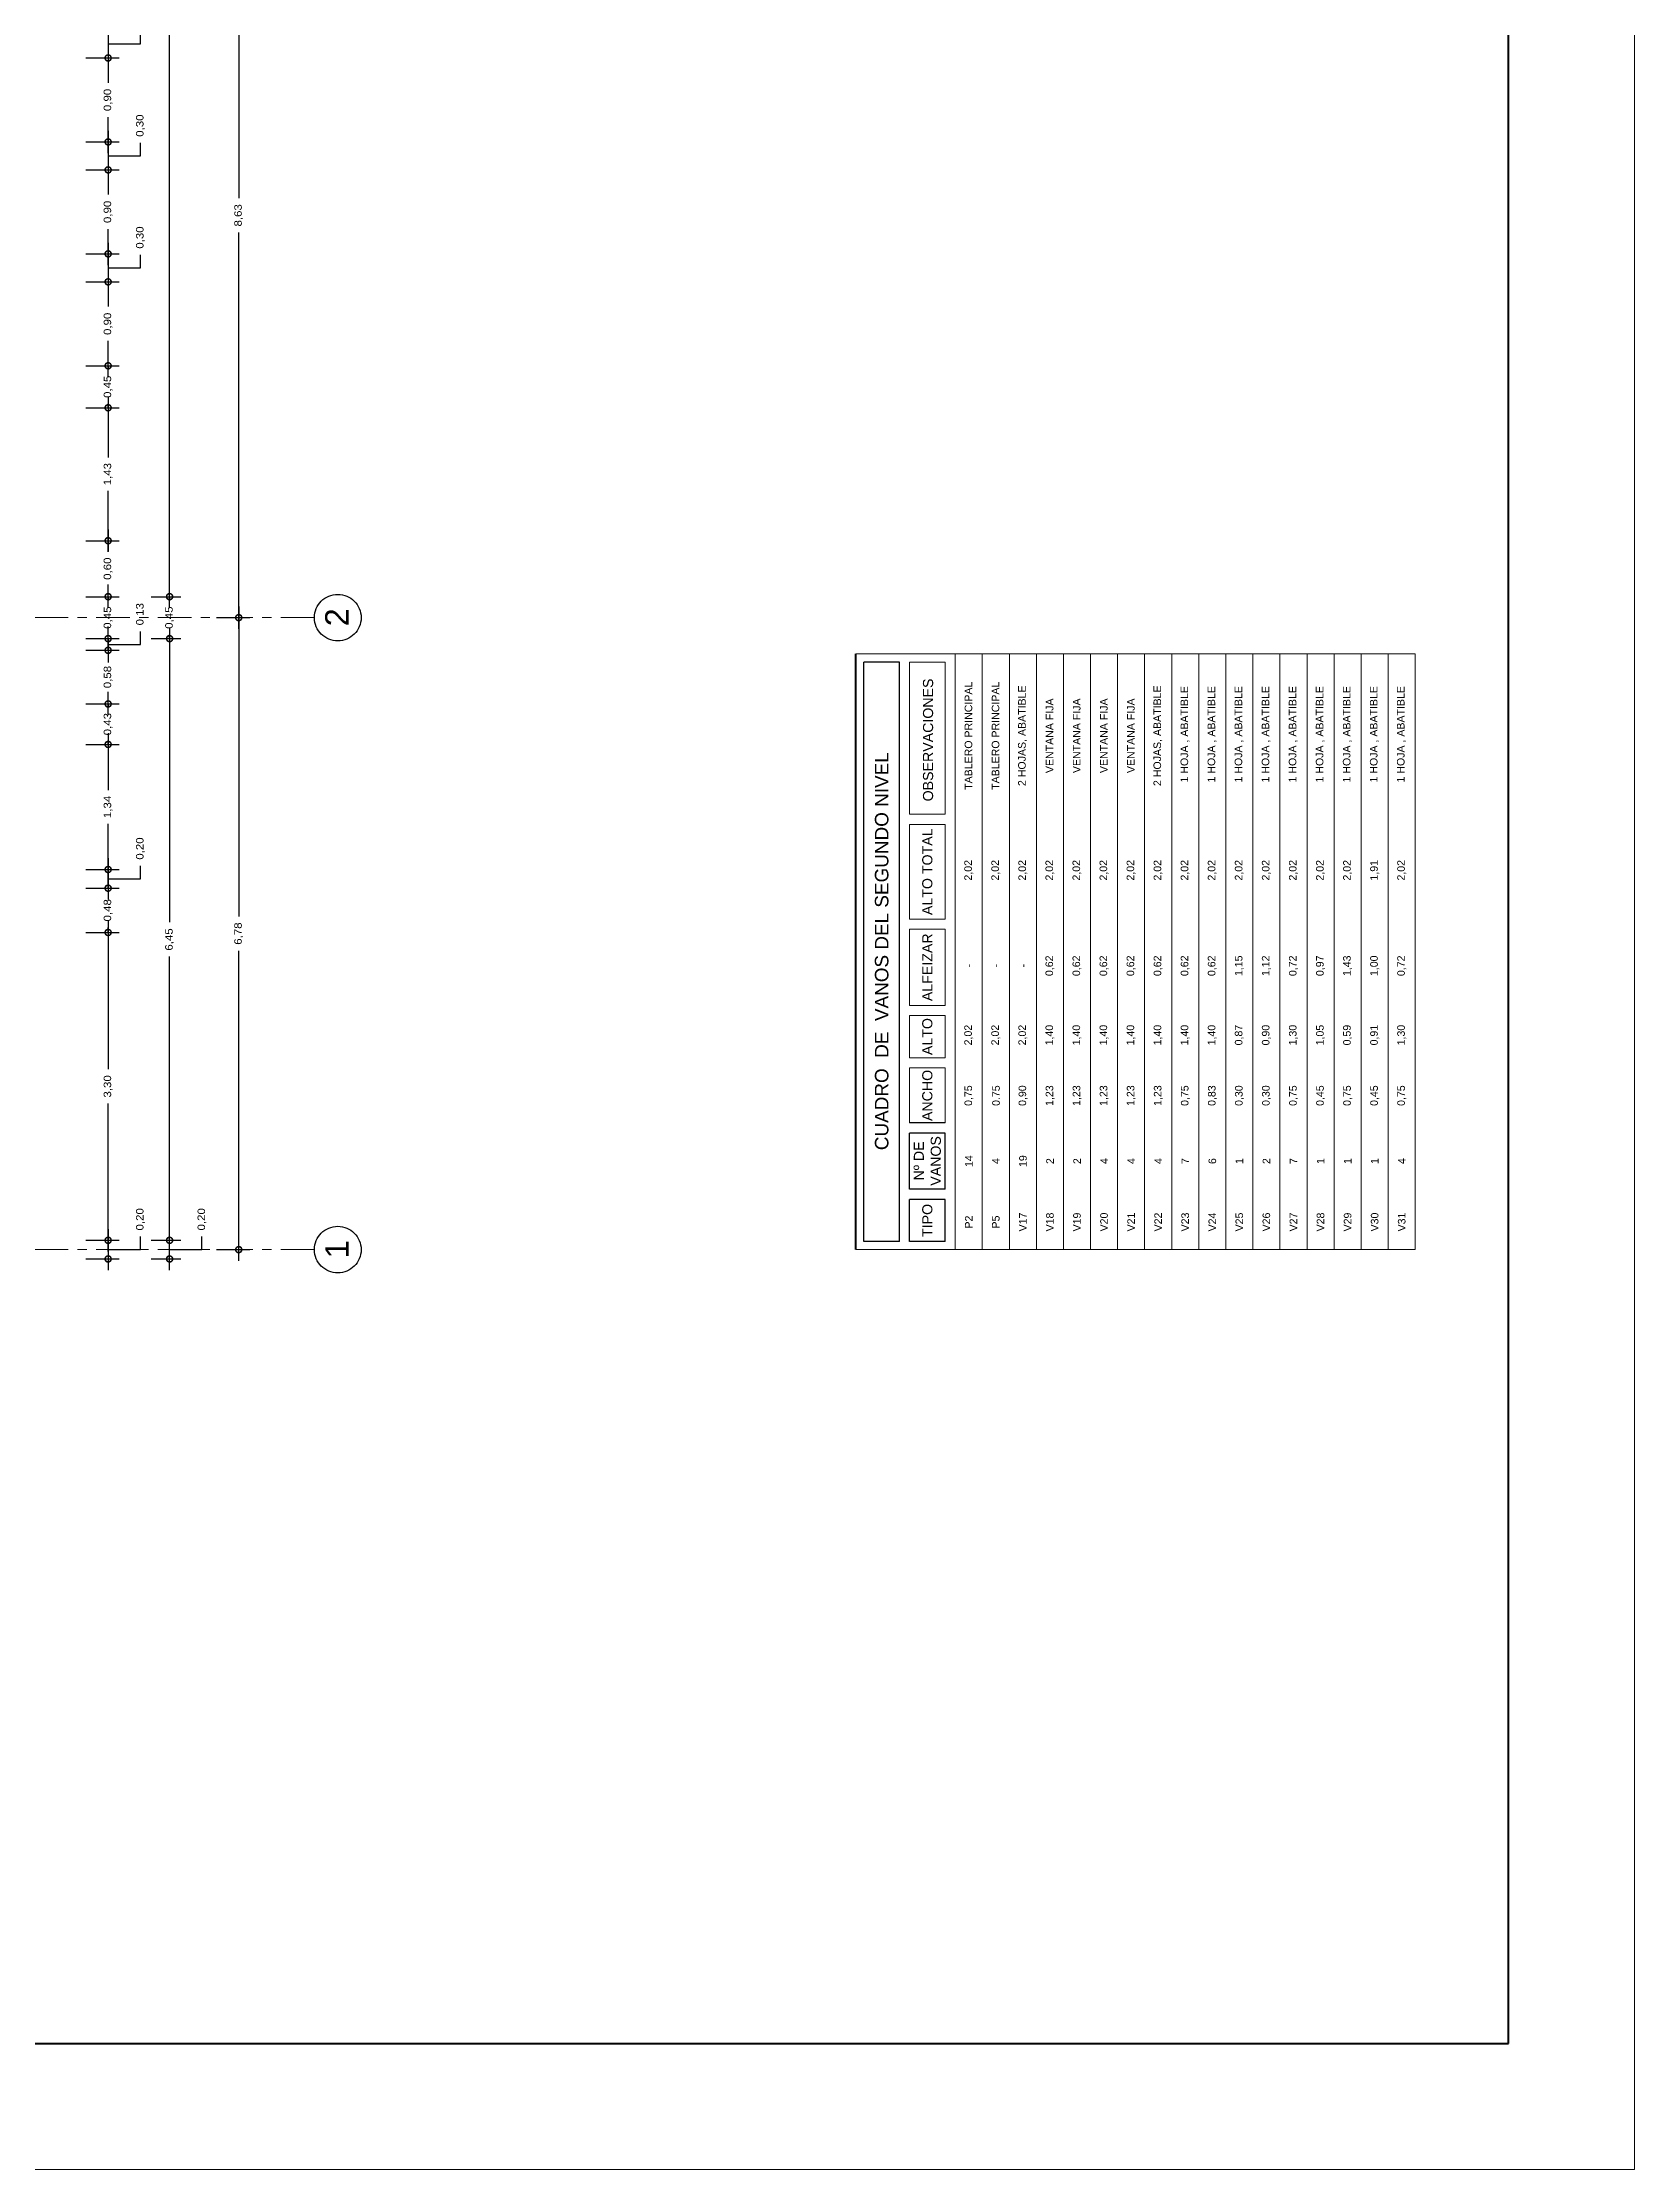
# Model space of a CAD drawing. Header units: millimetres. Extents: x -1459 to -1413, y -119 to 301.
# Drawn here: x -1430.34 to -1413.28, y -47.79 to -24.98 of the extents above; entities that cross this region are included whole.
import ezdxf

# ---------------------------------------------------------------- set-up
doc = ezdxf.new("R2010")
doc.units = ezdxf.units.MM
doc.linetypes.add('ACAD_ISO10W100', pattern=[18, 12, -3, 0, -3])
doc.layers.get('0').update_dxf_attribs({"lineweight": 0})
doc.layers.get('Defpoints').update_dxf_attribs({"lineweight": 5})
for name, color, linetype, lineweight in [('COTAS', 190, 'Continuous', 9), ('EJES', 2, 'ACAD_ISO10W100', 13), ('ROTULO', 7, 'Continuous', 5), ('VANOS CUADRO', 8, 'Continuous', 9)]:
    doc.layers.add(name, color=color, linetype=linetype, lineweight=lineweight)
doc.styles.add('Arial', font='arial.ttf')
doc.styles.add('ARIAL DERECHO', font='arial.ttf', dxfattribs={"width": 1.1})
doc.styles.add('arial normal', font='arial.ttf', dxfattribs={"height": 0.25})
doc.dimstyles.new('COTAS 50 OK', dxfattribs={"dimtxt": 0.08, "dimasz": 0.13, "dimexe": 0.12, "dimexo": 0.2, "dimgap": 0.07, "dimtad": 0, "dimtih": 1, "dimtoh": 1, "dimzin": 0, "dimtxsty": 'ARIAL DERECHO', "dimblk": 'DOTSMALL', "dimcen": 0.15, "dimdle": 0.12, "dimadec": 0, "dimazin": 0, "dimtfac": 1, "dimtmove": 1, "dimatfit": 3, "dimfxl": 1, "dimtzin": 0, "dimarcsym": 0})

# ---------------------------------------------------------------- blocks, each defined once
blk = doc.blocks.new('_DotSmall')
at = {"color": 0, "linetype": 'ByBlock', "const_width": 0.5}
blk.add_lwpolyline([(-0.0625, 0, 1), (0.0625, 0, 1)], format="xyb", close=True, dxfattribs=at)
blk = doc.blocks.new('*D301')
at = {"layer": 'COTAS', "color": 0, "lineweight": -2}
for p, q in [((-1429.878, -27.55), (-1429.52, -27.55)), ((-1429.64, -27.43), (-1429.64, -27.815)), ((-1429.64, -28.57), (-1429.64, -28.184)), ((-1429.878, -28.45), (-1429.52, -28.45))]:
    blk.add_line(p, q, dxfattribs=at)
at = {"layer": 'Defpoints', "color": 0}
for p in [(-1430.078, -27.55), (-1430.078, -28.45), (-1429.64, -28.45)]:
    blk.add_point(p, dxfattribs=at)
at = {"layer": 'COTAS', "color": 0, "lineweight": -2, "xscale": 0.13, "yscale": 0.13, "zscale": 0.13}
for p, rotation in [((-1429.64, -27.55), 90), ((-1429.64, -28.45), 270)]:
    blk.add_blockref('_DotSmall', p, dxfattribs=dict(at, rotation=rotation))
at = {"layer": 'COTAS', "color": 0, "insert": (-1429.64, -28), "char_height": 0.08, "attachment_point": 5, "rotation": 90, "style": 'ARIAL DERECHO'}
blk.add_mtext('0,90', dxfattribs=at)
blk = doc.blocks.new('*D302')
at = {"layer": 'COTAS', "color": 0, "lineweight": -2}
for p, q in [((-1429.64, -27.13), (-1429.64, -27.67)), ((-1429.878, -27.25), (-1429.52, -27.25)), ((-1429.293, -27.4), (-1429.293, -27.26)), ((-1429.878, -27.55), (-1429.52, -27.55)), ((-1429.64, -27.4), (-1429.293, -27.4))]:
    blk.add_line(p, q, dxfattribs=at)
at = {"layer": 'Defpoints', "color": 0}
for p in [(-1430.078, -27.25), (-1430.078, -27.55), (-1429.64, -27.55)]:
    blk.add_point(p, dxfattribs=at)
at = {"layer": 'COTAS', "color": 0, "lineweight": -2, "xscale": 0.13, "yscale": 0.13, "zscale": 0.13}
for p, rotation in [((-1429.64, -27.25), 90), ((-1429.64, -27.55), 270)]:
    blk.add_blockref('_DotSmall', p, dxfattribs=dict(at, rotation=rotation))
at = {"layer": 'COTAS', "color": 0, "insert": (-1429.293, -27.075), "char_height": 0.08, "attachment_point": 5, "rotation": 90, "style": 'ARIAL DERECHO'}
blk.add_mtext('0,30', dxfattribs=at)
blk = doc.blocks.new('*D303')
at = {"layer": 'COTAS', "color": 0, "lineweight": -2}
for p, q in [((-1429.878, -26.35), (-1429.52, -26.35)), ((-1429.64, -26.23), (-1429.64, -26.615)), ((-1429.64, -27.37), (-1429.64, -26.984)), ((-1429.878, -27.25), (-1429.52, -27.25))]:
    blk.add_line(p, q, dxfattribs=at)
at = {"layer": 'Defpoints', "color": 0}
for p in [(-1430.078, -26.35), (-1430.078, -27.25), (-1429.64, -27.25)]:
    blk.add_point(p, dxfattribs=at)
at = {"layer": 'COTAS', "color": 0, "lineweight": -2, "xscale": 0.13, "yscale": 0.13, "zscale": 0.13}
for p, rotation in [((-1429.64, -26.35), 90), ((-1429.64, -27.25), 270)]:
    blk.add_blockref('_DotSmall', p, dxfattribs=dict(at, rotation=rotation))
at = {"layer": 'COTAS', "color": 0, "insert": (-1429.64, -26.8), "char_height": 0.08, "attachment_point": 5, "rotation": 90, "style": 'ARIAL DERECHO'}
blk.add_mtext('0,90', dxfattribs=at)
blk = doc.blocks.new('*D304')
at = {"layer": 'COTAS', "color": 0, "lineweight": -2}
for p, q in [((-1429.64, -25.93), (-1429.64, -26.47)), ((-1429.878, -26.05), (-1429.52, -26.05)), ((-1429.64, -26.2), (-1429.293, -26.2)), ((-1429.293, -26.2), (-1429.293, -26.06)), ((-1429.878, -26.35), (-1429.52, -26.35))]:
    blk.add_line(p, q, dxfattribs=at)
at = {"layer": 'Defpoints', "color": 0}
for p in [(-1430.078, -26.05), (-1430.078, -26.35), (-1429.64, -26.35)]:
    blk.add_point(p, dxfattribs=at)
at = {"layer": 'COTAS', "color": 0, "lineweight": -2, "xscale": 0.13, "yscale": 0.13, "zscale": 0.13}
for p, rotation in [((-1429.64, -26.05), 90), ((-1429.64, -26.35), 270)]:
    blk.add_blockref('_DotSmall', p, dxfattribs=dict(at, rotation=rotation))
at = {"layer": 'COTAS', "color": 0, "insert": (-1429.293, -25.875), "char_height": 0.08, "attachment_point": 5, "rotation": 90, "style": 'ARIAL DERECHO'}
blk.add_mtext('0,30', dxfattribs=at)
blk = doc.blocks.new('*D305')
at = {"layer": 'COTAS', "color": 0, "lineweight": -2}
for p, q in [((-1429.64, -25.03), (-1429.64, -25.415)), ((-1429.878, -25.15), (-1429.52, -25.15)), ((-1429.64, -26.17), (-1429.64, -25.784)), ((-1429.878, -26.05), (-1429.52, -26.05))]:
    blk.add_line(p, q, dxfattribs=at)
at = {"layer": 'Defpoints', "color": 0}
for p in [(-1430.078, -25.15), (-1430.078, -26.05), (-1429.64, -26.05)]:
    blk.add_point(p, dxfattribs=at)
at = {"layer": 'COTAS', "color": 0, "lineweight": -2, "xscale": 0.13, "yscale": 0.13, "zscale": 0.13}
for p, rotation in [((-1429.64, -25.15), 90), ((-1429.64, -26.05), 270)]:
    blk.add_blockref('_DotSmall', p, dxfattribs=dict(at, rotation=rotation))
at = {"layer": 'COTAS', "color": 0, "insert": (-1429.64, -25.6), "char_height": 0.08, "attachment_point": 5, "rotation": 90, "style": 'ARIAL DERECHO'}
blk.add_mtext('0,90', dxfattribs=at)
blk = doc.blocks.new('*D306')
at = {"layer": 'COTAS', "color": 0, "lineweight": -2}
for p, q in [((-1429.878, -24.85), (-1429.52, -24.85)), ((-1429.64, -24.73), (-1429.64, -25.27)), ((-1429.64, -25), (-1429.293, -25)), ((-1429.293, -25), (-1429.293, -24.86)), ((-1429.878, -25.15), (-1429.52, -25.15))]:
    blk.add_line(p, q, dxfattribs=at)
at = {"layer": 'Defpoints', "color": 0}
for p in [(-1430.078, -24.85), (-1430.078, -25.15), (-1429.64, -25.15)]:
    blk.add_point(p, dxfattribs=at)
at = {"layer": 'COTAS', "color": 0, "lineweight": -2, "xscale": 0.13, "yscale": 0.13, "zscale": 0.13}
for p, rotation in [((-1429.64, -24.85), 90), ((-1429.64, -25.15), 270)]:
    blk.add_blockref('_DotSmall', p, dxfattribs=dict(at, rotation=rotation))
at = {"layer": 'COTAS', "color": 0, "insert": (-1429.293, -24.675), "char_height": 0.08, "attachment_point": 5, "rotation": 90, "style": 'ARIAL DERECHO'}
blk.add_mtext('0,30', dxfattribs=at)
blk = doc.blocks.new('*D329')
at = {"layer": 'COTAS', "color": 0, "lineweight": -2}
for p, q in [((-1429.878, -28.9), (-1429.52, -28.9)), ((-1429.64, -28.78), (-1429.64, -29.432)), ((-1429.64, -30.445), (-1429.64, -29.792)), ((-1429.878, -30.325), (-1429.52, -30.325))]:
    blk.add_line(p, q, dxfattribs=at)
at = {"layer": 'Defpoints', "color": 0}
for p in [(-1430.078, -28.9), (-1429.64, -28.9), (-1430.078, -30.325)]:
    blk.add_point(p, dxfattribs=at)
at = {"layer": 'COTAS', "color": 0, "lineweight": -2, "xscale": 0.13, "yscale": 0.13, "zscale": 0.13}
for p, rotation in [((-1429.64, -28.9), 90), ((-1429.64, -30.325), 270)]:
    blk.add_blockref('_DotSmall', p, dxfattribs=dict(at, rotation=rotation))
at = {"layer": 'COTAS', "color": 0, "insert": (-1429.64, -29.612), "char_height": 0.08, "attachment_point": 5, "rotation": 90, "style": 'ARIAL DERECHO'}
blk.add_mtext('1,43', dxfattribs=at)
blk = doc.blocks.new('*D330')
at = {"layer": 'COTAS', "color": 0, "lineweight": -2}
for p, q in [((-1429.64, -34.05), (-1429.64, -33.92)), ((-1429.878, -34.05), (-1429.52, -34.05)), ((-1429.64, -34.05), (-1429.64, -34.103)), ((-1429.878, -34.525), (-1429.52, -34.525)), ((-1429.64, -34.525), (-1429.64, -34.471)), ((-1429.64, -34.525), (-1429.64, -34.655))]:
    blk.add_line(p, q, dxfattribs=at)
at = {"layer": 'Defpoints', "color": 0}
for p in [(-1430.078, -34.05), (-1429.64, -34.05), (-1430.078, -34.525)]:
    blk.add_point(p, dxfattribs=at)
at = {"layer": 'COTAS', "color": 0, "lineweight": -2, "xscale": 0.13, "yscale": 0.13, "zscale": 0.13}
for p, rotation in [((-1429.64, -34.05), 270), ((-1429.64, -34.525), 90)]:
    blk.add_blockref('_DotSmall', p, dxfattribs=dict(at, rotation=rotation))
at = {"layer": 'COTAS', "color": 0, "insert": (-1429.64, -34.287), "char_height": 0.08, "attachment_point": 5, "rotation": 90, "style": 'ARIAL DERECHO'}
blk.add_mtext('0,48', dxfattribs=at)
blk = doc.blocks.new('*D331')
at = {"layer": 'COTAS', "color": 0, "lineweight": -2}
for p, q in [((-1429.64, -33.73), (-1429.64, -34.17)), ((-1429.878, -33.85), (-1429.52, -33.85)), ((-1429.64, -33.95), (-1429.293, -33.95)), ((-1429.293, -33.95), (-1429.293, -33.81)), ((-1429.878, -34.05), (-1429.52, -34.05))]:
    blk.add_line(p, q, dxfattribs=at)
at = {"layer": 'Defpoints', "color": 0}
for p in [(-1430.078, -33.85), (-1430.078, -34.05), (-1429.64, -34.05)]:
    blk.add_point(p, dxfattribs=at)
at = {"layer": 'COTAS', "color": 0, "lineweight": -2, "xscale": 0.13, "yscale": 0.13, "zscale": 0.13}
for p, rotation in [((-1429.64, -33.85), 90), ((-1429.64, -34.05), 270)]:
    blk.add_blockref('_DotSmall', p, dxfattribs=dict(at, rotation=rotation))
at = {"layer": 'COTAS', "color": 0, "insert": (-1429.293, -33.625), "char_height": 0.08, "attachment_point": 5, "rotation": 90, "style": 'ARIAL DERECHO'}
blk.add_mtext('0,20', dxfattribs=at)
blk = doc.blocks.new('*D332')
at = {"layer": 'COTAS', "color": 0, "lineweight": -2}
for p, q in [((-1429.878, -37.825), (-1429.52, -37.825)), ((-1429.64, -37.705), (-1429.64, -38.145)), ((-1429.293, -37.925), (-1429.293, -37.785)), ((-1429.878, -38.025), (-1429.52, -38.025)), ((-1429.64, -37.925), (-1429.293, -37.925))]:
    blk.add_line(p, q, dxfattribs=at)
at = {"layer": 'Defpoints', "color": 0}
for p in [(-1430.078, -37.825), (-1430.078, -38.025), (-1429.64, -38.025)]:
    blk.add_point(p, dxfattribs=at)
at = {"layer": 'COTAS', "color": 0, "lineweight": -2, "xscale": 0.13, "yscale": 0.13, "zscale": 0.13}
for p, rotation in [((-1429.64, -37.825), 90), ((-1429.64, -38.025), 270)]:
    blk.add_blockref('_DotSmall', p, dxfattribs=dict(at, rotation=rotation))
at = {"layer": 'COTAS', "color": 0, "insert": (-1429.293, -37.6), "char_height": 0.08, "attachment_point": 5, "rotation": 90, "style": 'ARIAL DERECHO'}
blk.add_mtext('0,20', dxfattribs=at)
blk = doc.blocks.new('*D333')
at = {"layer": 'COTAS', "color": 0, "lineweight": -2}
for p, q in [((-1429.64, -34.405), (-1429.64, -35.99)), ((-1429.878, -34.525), (-1429.52, -34.525)), ((-1429.64, -37.945), (-1429.64, -36.359)), ((-1429.878, -37.825), (-1429.52, -37.825))]:
    blk.add_line(p, q, dxfattribs=at)
at = {"layer": 'Defpoints', "color": 0}
for p in [(-1430.078, -34.525), (-1430.078, -37.825), (-1429.64, -37.825)]:
    blk.add_point(p, dxfattribs=at)
at = {"layer": 'COTAS', "color": 0, "lineweight": -2, "xscale": 0.13, "yscale": 0.13, "zscale": 0.13}
for p, rotation in [((-1429.64, -34.525), 90), ((-1429.64, -37.825), 270)]:
    blk.add_blockref('_DotSmall', p, dxfattribs=dict(at, rotation=rotation))
at = {"layer": 'COTAS', "color": 0, "insert": (-1429.64, -36.175), "char_height": 0.08, "attachment_point": 5, "rotation": 90, "style": 'ARIAL DERECHO'}
blk.add_mtext('3,30', dxfattribs=at)
blk = doc.blocks.new('*D334')
at = {"layer": 'COTAS', "color": 0, "lineweight": -2}
for p, q in [((-1429.878, -30.925), (-1429.52, -30.925)), ((-1429.64, -30.925), (-1429.64, -30.795)), ((-1429.64, -30.925), (-1429.64, -30.965)), ((-1429.878, -31.375), (-1429.52, -31.375)), ((-1429.64, -31.375), (-1429.64, -31.334)), ((-1429.64, -31.375), (-1429.64, -31.505))]:
    blk.add_line(p, q, dxfattribs=at)
at = {"layer": 'Defpoints', "color": 0}
for p in [(-1430.078, -30.925), (-1430.078, -31.375), (-1429.64, -31.375)]:
    blk.add_point(p, dxfattribs=at)
at = {"layer": 'COTAS', "color": 0, "lineweight": -2, "xscale": 0.13, "yscale": 0.13, "zscale": 0.13}
for p, rotation in [((-1429.64, -30.925), 270), ((-1429.64, -31.375), 90)]:
    blk.add_blockref('_DotSmall', p, dxfattribs=dict(at, rotation=rotation))
at = {"layer": 'COTAS', "color": 0, "insert": (-1429.64, -31.15), "char_height": 0.08, "attachment_point": 5, "rotation": 90, "style": 'ARIAL DERECHO'}
blk.add_mtext('0,45', dxfattribs=at)
blk = doc.blocks.new('*D335')
at = {"layer": 'COTAS', "color": 0, "lineweight": -2}
for p, q in [((-1429.878, -30.325), (-1429.52, -30.325)), ((-1429.64, -30.205), (-1429.64, -30.44)), ((-1429.878, -30.925), (-1429.52, -30.925)), ((-1429.64, -31.045), (-1429.64, -30.809))]:
    blk.add_line(p, q, dxfattribs=at)
at = {"layer": 'Defpoints', "color": 0}
for p in [(-1430.078, -30.325), (-1430.078, -30.925), (-1429.64, -30.925)]:
    blk.add_point(p, dxfattribs=at)
at = {"layer": 'COTAS', "color": 0, "lineweight": -2, "xscale": 0.13, "yscale": 0.13, "zscale": 0.13}
for p, rotation in [((-1429.64, -30.325), 90), ((-1429.64, -30.925), 270)]:
    blk.add_blockref('_DotSmall', p, dxfattribs=dict(at, rotation=rotation))
at = {"layer": 'COTAS', "color": 0, "insert": (-1429.64, -30.625), "char_height": 0.08, "attachment_point": 5, "rotation": 90, "style": 'ARIAL DERECHO'}
blk.add_mtext('0,60', dxfattribs=at)
blk = doc.blocks.new('*D336')
at = {"layer": 'COTAS', "color": 0, "lineweight": -2}
for p, q in [((-1429.178, -37.825), (-1428.861, -37.825)), ((-1428.981, -38.145), (-1428.981, -37.705)), ((-1428.634, -37.925), (-1428.634, -37.785)), ((-1429.178, -38.025), (-1428.861, -38.025)), ((-1428.981, -37.925), (-1428.634, -37.925))]:
    blk.add_line(p, q, dxfattribs=at)
at = {"layer": 'Defpoints', "color": 0}
for p in [(-1429.378, -37.825), (-1428.981, -37.825), (-1429.378, -38.025)]:
    blk.add_point(p, dxfattribs=at)
at = {"layer": 'COTAS', "color": 0, "lineweight": -2, "xscale": 0.13, "yscale": 0.13, "zscale": 0.13}
for p, rotation in [((-1428.981, -37.825), 90), ((-1428.981, -38.025), 270)]:
    blk.add_blockref('_DotSmall', p, dxfattribs=dict(at, rotation=rotation))
at = {"layer": 'COTAS', "color": 0, "insert": (-1428.634, -37.6), "char_height": 0.08, "attachment_point": 5, "rotation": 90, "style": 'ARIAL DERECHO'}
blk.add_mtext('0,20', dxfattribs=at)
blk = doc.blocks.new('*D337')
at = {"layer": 'COTAS', "color": 0, "lineweight": -2}
for p, q in [((-1429.178, -30.925), (-1428.861, -30.925)), ((-1428.981, -30.925), (-1428.981, -30.795)), ((-1428.981, -30.925), (-1428.981, -30.965)), ((-1429.178, -31.375), (-1428.861, -31.375)), ((-1428.981, -31.375), (-1428.981, -31.334)), ((-1428.981, -31.375), (-1428.981, -31.505))]:
    blk.add_line(p, q, dxfattribs=at)
at = {"layer": 'Defpoints', "color": 0}
for p in [(-1429.378, -30.925), (-1429.378, -31.375), (-1428.981, -31.375)]:
    blk.add_point(p, dxfattribs=at)
at = {"layer": 'COTAS', "color": 0, "lineweight": -2, "xscale": 0.13, "yscale": 0.13, "zscale": 0.13}
for p, rotation in [((-1428.981, -30.925), 270), ((-1428.981, -31.375), 90)]:
    blk.add_blockref('_DotSmall', p, dxfattribs=dict(at, rotation=rotation))
at = {"layer": 'COTAS', "color": 0, "insert": (-1428.981, -31.15), "char_height": 0.08, "attachment_point": 5, "rotation": 90, "style": 'ARIAL DERECHO'}
blk.add_mtext('0,45', dxfattribs=at)
blk = doc.blocks.new('*D338')
at = {"layer": 'COTAS', "color": 0, "lineweight": -2}
for p, q in [((-1429.178, -31.375), (-1428.861, -31.375)), ((-1428.981, -31.255), (-1428.981, -34.415)), ((-1428.981, -37.945), (-1428.981, -34.784)), ((-1429.178, -37.825), (-1428.861, -37.825))]:
    blk.add_line(p, q, dxfattribs=at)
at = {"layer": 'Defpoints', "color": 0}
for p in [(-1429.378, -31.375), (-1428.981, -31.375), (-1429.378, -37.825)]:
    blk.add_point(p, dxfattribs=at)
at = {"layer": 'COTAS', "color": 0, "lineweight": -2, "xscale": 0.13, "yscale": 0.13, "zscale": 0.13}
for p, rotation in [((-1428.981, -31.375), 90), ((-1428.981, -37.825), 270)]:
    blk.add_blockref('_DotSmall', p, dxfattribs=dict(at, rotation=rotation))
at = {"layer": 'COTAS', "color": 0, "insert": (-1428.981, -34.6), "char_height": 0.08, "attachment_point": 5, "rotation": 90, "style": 'ARIAL DERECHO'}
blk.add_mtext('6,45', dxfattribs=at)
blk = doc.blocks.new('*D352')
at = {"layer": 'COTAS', "color": 0, "lineweight": -2}
for p, q in [((-1428.478, -31.15), (-1428.12, -31.15)), ((-1428.24, -31.03), (-1428.24, -34.352)), ((-1428.24, -38.045), (-1428.24, -34.722)), ((-1428.478, -37.925), (-1428.12, -37.925))]:
    blk.add_line(p, q, dxfattribs=at)
at = {"layer": 'Defpoints', "color": 0}
for p in [(-1428.678, -31.15), (-1428.678, -37.925), (-1428.24, -37.925)]:
    blk.add_point(p, dxfattribs=at)
at = {"layer": 'COTAS', "color": 0, "lineweight": -2, "xscale": 0.13, "yscale": 0.13, "zscale": 0.13}
for p, rotation in [((-1428.24, -31.15), 90), ((-1428.24, -37.925), 270)]:
    blk.add_blockref('_DotSmall', p, dxfattribs=dict(at, rotation=rotation))
at = {"layer": 'COTAS', "color": 0, "insert": (-1428.24, -34.537), "char_height": 0.08, "attachment_point": 5, "rotation": 90, "style": 'ARIAL DERECHO'}
blk.add_mtext('6,78', dxfattribs=at)
blk = doc.blocks.new('*D353')
at = {"layer": 'COTAS', "color": 0, "lineweight": -2}
for p, q in [((-1428.478, -22.525), (-1428.12, -22.525)), ((-1428.24, -22.405), (-1428.24, -26.653)), ((-1428.24, -31.27), (-1428.24, -27.021)), ((-1428.478, -31.15), (-1428.12, -31.15))]:
    blk.add_line(p, q, dxfattribs=at)
at = {"layer": 'Defpoints', "color": 0}
for p in [(-1428.678, -22.525), (-1428.24, -22.525), (-1428.678, -31.15)]:
    blk.add_point(p, dxfattribs=at)
at = {"layer": 'COTAS', "color": 0, "lineweight": -2, "xscale": 0.13, "yscale": 0.13, "zscale": 0.13}
for p, rotation in [((-1428.24, -22.525), 90), ((-1428.24, -31.15), 270)]:
    blk.add_blockref('_DotSmall', p, dxfattribs=dict(at, rotation=rotation))
at = {"layer": 'COTAS', "color": 0, "insert": (-1428.24, -26.837), "char_height": 0.08, "attachment_point": 5, "rotation": 90, "style": 'ARIAL DERECHO'}
blk.add_mtext('8,63', dxfattribs=at)
blk = doc.blocks.new('*D506')
at = {"layer": 'COTAS', "color": 0, "lineweight": -2}
for p, q in [((-1429.64, -31.38), (-1429.64, -31.603)), ((-1429.878, -31.5), (-1429.52, -31.5)), ((-1429.878, -32.075), (-1429.52, -32.075)), ((-1429.64, -32.195), (-1429.64, -31.971))]:
    blk.add_line(p, q, dxfattribs=at)
at = {"layer": 'Defpoints', "color": 0}
for p in [(-1430.078, -31.5), (-1429.64, -31.5), (-1430.078, -32.075)]:
    blk.add_point(p, dxfattribs=at)
at = {"layer": 'COTAS', "color": 0, "lineweight": -2, "xscale": 0.13, "yscale": 0.13, "zscale": 0.13}
for p, rotation in [((-1429.64, -31.5), 90), ((-1429.64, -32.075), 270)]:
    blk.add_blockref('_DotSmall', p, dxfattribs=dict(at, rotation=rotation))
at = {"layer": 'COTAS', "color": 0, "insert": (-1429.64, -31.787), "char_height": 0.08, "attachment_point": 5, "rotation": 90, "style": 'ARIAL DERECHO'}
blk.add_mtext('0,58', dxfattribs=at)
blk = doc.blocks.new('*D507')
at = {"layer": 'COTAS', "color": 0, "lineweight": -2}
for p, q in [((-1429.878, -31.375), (-1429.52, -31.375)), ((-1429.64, -31.375), (-1429.64, -31.245)), ((-1429.64, -31.5), (-1429.64, -31.375)), ((-1429.64, -31.5), (-1429.64, -31.375)), ((-1429.64, -31.437), (-1429.293, -31.437)), ((-1429.293, -31.437), (-1429.293, -31.297)), ((-1429.878, -31.5), (-1429.52, -31.5)), ((-1429.64, -31.5), (-1429.64, -31.63))]:
    blk.add_line(p, q, dxfattribs=at)
at = {"layer": 'Defpoints', "color": 0}
for p in [(-1430.078, -31.375), (-1429.64, -31.375), (-1430.078, -31.5)]:
    blk.add_point(p, dxfattribs=at)
at = {"layer": 'COTAS', "color": 0, "lineweight": -2, "xscale": 0.13, "yscale": 0.13, "zscale": 0.13}
for p, rotation in [((-1429.64, -31.375), 270), ((-1429.64, -31.5), 90)]:
    blk.add_blockref('_DotSmall', p, dxfattribs=dict(at, rotation=rotation))
at = {"layer": 'COTAS', "color": 0, "insert": (-1429.293, -31.113), "char_height": 0.08, "attachment_point": 5, "rotation": 90, "style": 'ARIAL DERECHO'}
blk.add_mtext('0,13', dxfattribs=at)
blk = doc.blocks.new('*D508')
at = {"layer": 'COTAS', "color": 0, "lineweight": -2}
for p, q in [((-1429.878, -32.075), (-1429.52, -32.075)), ((-1429.64, -32.075), (-1429.64, -31.945)), ((-1429.64, -32.075), (-1429.64, -32.108)), ((-1429.878, -32.509), (-1429.52, -32.509)), ((-1429.64, -32.509), (-1429.64, -32.476)), ((-1429.64, -32.509), (-1429.64, -32.639))]:
    blk.add_line(p, q, dxfattribs=at)
at = {"layer": 'Defpoints', "color": 0}
for p in [(-1430.078, -32.075), (-1430.078, -32.509), (-1429.64, -32.509)]:
    blk.add_point(p, dxfattribs=at)
at = {"layer": 'COTAS', "color": 0, "lineweight": -2, "xscale": 0.13, "yscale": 0.13, "zscale": 0.13}
for p, rotation in [((-1429.64, -32.075), 270), ((-1429.64, -32.509), 90)]:
    blk.add_blockref('_DotSmall', p, dxfattribs=dict(at, rotation=rotation))
at = {"layer": 'COTAS', "color": 0, "insert": (-1429.64, -32.292), "char_height": 0.08, "attachment_point": 5, "rotation": 90, "style": 'ARIAL DERECHO'}
blk.add_mtext('0,43', dxfattribs=at)
blk = doc.blocks.new('*D509')
at = {"layer": 'COTAS', "color": 0, "lineweight": -2}
for p, q in [((-1429.878, -32.509), (-1429.52, -32.509)), ((-1429.64, -32.389), (-1429.64, -32.999)), ((-1429.64, -33.97), (-1429.64, -33.359)), ((-1429.878, -33.85), (-1429.52, -33.85))]:
    blk.add_line(p, q, dxfattribs=at)
at = {"layer": 'Defpoints', "color": 0}
for p in [(-1430.078, -32.509), (-1429.64, -32.509), (-1430.078, -33.85)]:
    blk.add_point(p, dxfattribs=at)
at = {"layer": 'COTAS', "color": 0, "lineweight": -2, "xscale": 0.13, "yscale": 0.13, "zscale": 0.13}
for p, rotation in [((-1429.64, -32.509), 90), ((-1429.64, -33.85), 270)]:
    blk.add_blockref('_DotSmall', p, dxfattribs=dict(at, rotation=rotation))
at = {"layer": 'COTAS', "color": 0, "insert": (-1429.64, -33.179), "char_height": 0.08, "attachment_point": 5, "rotation": 90, "style": 'ARIAL DERECHO'}
blk.add_mtext('1,34', dxfattribs=at)
blk = doc.blocks.new('*D511')
at = {"layer": 'COTAS', "color": 0, "lineweight": -2}
for p, q in [((-1429.878, -28.45), (-1429.52, -28.45)), ((-1429.64, -28.45), (-1429.64, -28.32)), ((-1429.64, -28.45), (-1429.64, -28.49)), ((-1429.878, -28.9), (-1429.52, -28.9)), ((-1429.64, -28.9), (-1429.64, -28.859)), ((-1429.64, -28.9), (-1429.64, -29.03))]:
    blk.add_line(p, q, dxfattribs=at)
at = {"layer": 'Defpoints', "color": 0}
for p in [(-1430.078, -28.45), (-1429.64, -28.45), (-1430.078, -28.9)]:
    blk.add_point(p, dxfattribs=at)
at = {"layer": 'COTAS', "color": 0, "lineweight": -2, "xscale": 0.13, "yscale": 0.13, "zscale": 0.13}
for p, rotation in [((-1429.64, -28.45), 270), ((-1429.64, -28.9), 90)]:
    blk.add_blockref('_DotSmall', p, dxfattribs=dict(at, rotation=rotation))
at = {"layer": 'COTAS', "color": 0, "insert": (-1429.64, -28.675), "char_height": 0.08, "attachment_point": 5, "rotation": 90, "style": 'ARIAL DERECHO'}
blk.add_mtext('0,45', dxfattribs=at)
blk = doc.blocks.new('*D515')
at = {"layer": 'COTAS', "color": 0, "lineweight": -2}
for p, q in [((-1428.981, -8.78), (-1428.981, -19.693)), ((-1429.178, -8.9), (-1428.861, -8.9)), ((-1428.981, -31.045), (-1428.981, -20.131)), ((-1429.178, -30.925), (-1428.861, -30.925))]:
    blk.add_line(p, q, dxfattribs=at)
at = {"layer": 'Defpoints', "color": 0}
for p in [(-1429.378, -8.9), (-1429.378, -30.925), (-1428.981, -30.925)]:
    blk.add_point(p, dxfattribs=at)
at = {"layer": 'COTAS', "color": 0, "lineweight": -2, "xscale": 0.13, "yscale": 0.13, "zscale": 0.13}
for p, rotation in [((-1428.981, -8.9), 90), ((-1428.981, -30.925), 270)]:
    blk.add_blockref('_DotSmall', p, dxfattribs=dict(at, rotation=rotation))
at = {"layer": 'COTAS', "color": 0, "insert": (-1428.981, -19.912), "char_height": 0.08, "attachment_point": 5, "rotation": 90, "style": 'ARIAL DERECHO'}
blk.add_mtext('22,03', dxfattribs=at)

msp = doc.modelspace()

# ---------------------------------------------------------------- linework, layer by layer
at = {"layer": 'EJES', "ltscale": 0.03}
for p, q in [((-1427.428, -31.15), (-1451.503, -31.15)), ((-1427.428, -37.925), (-1451.503, -37.925))]:
    msp.add_line(p, q, dxfattribs=at)
at = {"layer": 'EJES', "lineweight": 30}
for centre in [(-1427.178, -31.15), (-1427.178, -37.925)]:
    msp.add_circle(centre, 0.25, dxfattribs=at)
at = {"layer": 'ROTULO'}
msp.add_lwpolyline([(-1413.278, -47.786), (-1413.278, 16.714), (-1459.028, 16.714), (-1459.028, -47.786)], close=True, dxfattribs=at)
at = {"layer": 'ROTULO', "lineweight": 40}
msp.add_lwpolyline([(-1414.628, -46.436), (-1414.628, 15.364), (-1457.678, 15.364), (-1457.678, -46.436)], close=True, dxfattribs=at)
at = {"layer": 'VANOS CUADRO', "lineweight": 50, "ltscale": 0.08}
msp.add_line((-1421.625, -37.925), (-1421.625, -31.539), dxfattribs=at)
at = {"layer": 'VANOS CUADRO'}
for p, q in [((-1421.625, -31.539), (-1415.628, -31.539)), ((-1421.625, -37.925), (-1415.628, -37.925))]:
    msp.add_line(p, q, dxfattribs=at)
at = {"layer": 'VANOS CUADRO', "lineweight": 30, "ltscale": 0.08}
for p, q in [((-1421.157, -31.626), (-1421.538, -31.626)), ((-1421.538, -37.838), (-1421.538, -31.626)), ((-1421.157, -37.838), (-1421.157, -31.626)), ((-1420.668, -36.566), (-1421.048, -36.566)), ((-1420.668, -36.675), (-1421.048, -36.675)), ((-1421.048, -37.277), (-1421.048, -36.675)), ((-1420.668, -37.277), (-1420.668, -36.675)), ((-1420.668, -37.277), (-1421.048, -37.277)), ((-1420.668, -37.386), (-1421.048, -37.386)), ((-1421.048, -37.838), (-1421.048, -37.386)), ((-1420.668, -37.838), (-1420.668, -37.386)), ((-1421.157, -37.838), (-1421.538, -37.838)), ((-1420.668, -37.838), (-1421.048, -37.838))]:
    msp.add_line(p, q, dxfattribs=at)
at = {"layer": 'VANOS CUADRO', "lineweight": 9, "ltscale": 0.08}
for p, q in [((-1420.668, -31.626), (-1421.048, -31.626)), ((-1421.048, -33.258), (-1421.048, -31.626)), ((-1420.668, -33.258), (-1420.668, -31.626)), ((-1420.559, -37.925), (-1420.559, -31.539)), ((-1420.269, -37.925), (-1420.269, -31.539)), ((-1419.979, -37.925), (-1419.979, -31.539)), ((-1419.689, -37.925), (-1419.689, -31.539)), ((-1419.399, -37.925), (-1419.399, -31.539)), ((-1419.109, -37.925), (-1419.109, -31.539)), ((-1418.819, -37.925), (-1418.819, -31.539)), ((-1418.529, -37.925), (-1418.529, -31.539)), ((-1418.239, -37.925), (-1418.239, -31.539)), ((-1417.949, -37.925), (-1417.949, -31.539)), ((-1417.659, -37.925), (-1417.659, -31.539)), ((-1417.369, -37.925), (-1417.369, -31.539)), ((-1417.079, -37.925), (-1417.079, -31.539)), ((-1416.788, -37.925), (-1416.788, -31.539)), ((-1416.498, -37.925), (-1416.498, -31.539)), ((-1416.208, -37.925), (-1416.208, -31.539)), ((-1415.918, -37.925), (-1415.918, -31.539)), ((-1415.628, -37.925), (-1415.628, -31.539)), ((-1420.668, -33.258), (-1421.048, -33.258)), ((-1420.668, -33.366), (-1421.048, -33.366)), ((-1421.048, -34.382), (-1421.048, -33.366)), ((-1420.668, -34.382), (-1420.668, -33.366)), ((-1420.668, -34.382), (-1421.048, -34.382)), ((-1420.668, -34.49), (-1421.048, -34.49)), ((-1421.048, -35.306), (-1421.048, -34.49)), ((-1420.668, -35.306), (-1420.668, -34.49)), ((-1420.668, -35.306), (-1421.048, -35.306)), ((-1420.668, -35.415), (-1421.048, -35.415)), ((-1421.048, -35.868), (-1421.048, -35.415)), ((-1420.668, -35.868), (-1420.668, -35.415)), ((-1420.668, -35.868), (-1421.048, -35.868)), ((-1420.668, -35.977), (-1421.048, -35.977)), ((-1421.048, -36.566), (-1421.048, -35.977)), ((-1420.668, -36.566), (-1420.668, -35.977))]:
    msp.add_line(p, q, dxfattribs=at)

# ---------------------------------------------------------------- texts
at = {"layer": 'EJES', "linetype": 'Continuous', "char_height": 0.25, "width": 0.309, "attachment_point": 5, "rotation": 90, "style": 'arial normal'}
for s, insert in [('2', (-1427.188, -31.146)), ('1', (-1427.188, -37.921))]:
    msp.add_mtext(s, dxfattribs=dict(at, insert=insert))
at = {"layer": 'VANOS CUADRO', "lineweight": 9, "attachment_point": 5, "rotation": 90, "style": 'Arial'}
for s, insert, char_height, width in [('OBSERVACIONES', (-1420.85, -32.461), 0.10876, 1.24227), ('TABLERO PRINCIPAL', (-1420.417, -32.416), 0.08121, 1.72409), ('TABLERO PRINCIPAL', (-1420.127, -32.416), 0.08121, 1.72409), ('2 HOJAS, ABATIBLE', (-1419.837, -32.416), 0.08121, 1.72409), ('2 HOJAS, ABATIBLE', (-1418.386, -32.416), 0.08121, 1.72409), (' 1 HOJA , ABATIBLE', (-1418.096, -32.416), 0.08121, 1.72409), (' 1 HOJA , ABATIBLE', (-1417.806, -32.416), 0.08121, 1.72409), (' 1 HOJA , ABATIBLE', (-1417.516, -32.416), 0.08121, 1.72409), (' 1 HOJA , ABATIBLE', (-1417.226, -32.416), 0.08121, 1.72409), (' 1 HOJA , ABATIBLE', (-1416.936, -32.416), 0.08121, 1.72409), (' 1 HOJA , ABATIBLE', (-1416.646, -32.416), 0.08121, 1.72409), (' 1 HOJA , ABATIBLE', (-1416.356, -32.416), 0.08121, 1.72409), (' 1 HOJA , ABATIBLE', (-1416.066, -32.416), 0.08121, 1.72409), (' 1 HOJA , ABATIBLE', (-1415.776, -32.416), 0.08121, 1.72409), ('VENTANA FIJA', (-1419.547, -32.416), 0.08121, 1.72409), ('VENTANA FIJA', (-1419.257, -32.416), 0.08121, 1.72409), ('VENTANA FIJA', (-1418.966, -32.416), 0.08121, 1.72409), ('VENTANA FIJA', (-1418.676, -32.416), 0.08121, 1.72409), ('ALTO TOTAL', (-1420.858, -33.874), 0.1088, 0.99507), ('2,02', (-1420.414, -33.858), 0.0812, 0.77482), ('2,02', (-1420.124, -33.858), 0.0812, 0.77482), ('2,02', (-1419.834, -33.858), 0.0812, 0.77482), ('2,02', (-1419.544, -33.858), 0.0812, 0.77482), ('2,02', (-1419.254, -33.858), 0.0812, 0.77482), ('2,02', (-1418.964, -33.858), 0.0812, 0.77482), ('2,02', (-1418.674, -33.858), 0.0812, 0.77482), ('2,02', (-1418.384, -33.858), 0.0812, 0.77482), ('2,02', (-1418.094, -33.858), 0.0812, 0.77482), ('2,02', (-1417.804, -33.858), 0.0812, 0.77482), ('2,02', (-1417.514, -33.858), 0.0812, 0.77482), ('2,02', (-1417.224, -33.858), 0.0812, 0.77482), ('2,02', (-1416.934, -33.858), 0.0812, 0.77482), ('2,02', (-1416.643, -33.858), 0.0812, 0.77482), ('2,02', (-1416.353, -33.858), 0.0812, 0.77482), ('1,91', (-1416.063, -33.858), 0.0812, 0.77482), ('2,02', (-1415.773, -33.858), 0.0812, 0.77482), ('ALFEIZAR', (-1420.858, -34.898), 0.1088, 0.77479), ('-', (-1420.414, -34.882), 0.0812, 0.77482), ('-', (-1420.124, -34.882), 0.0812, 0.77482), ('-', (-1419.834, -34.882), 0.0812, 0.77482), ('0,62', (-1419.544, -34.882), 0.0812, 0.77482), ('0,62', (-1419.254, -34.882), 0.0812, 0.77482), ('0,62', (-1418.964, -34.882), 0.0812, 0.77482), ('0,62', (-1418.674, -34.882), 0.0812, 0.77482), ('0,62', (-1418.384, -34.882), 0.0812, 0.77482), ('0,62', (-1418.094, -34.882), 0.0812, 0.77482), ('0,62', (-1417.804, -34.882), 0.0812, 0.77482), ('1,15', (-1417.514, -34.882), 0.0812, 0.77482), ('1,12', (-1417.224, -34.882), 0.0812, 0.77482), ('0,72', (-1416.934, -34.882), 0.0812, 0.77482), ('0,97', (-1416.643, -34.882), 0.0812, 0.77482), ('1,43', (-1416.353, -34.882), 0.0812, 0.77482), ('1,00', (-1416.063, -34.882), 0.0812, 0.77482), ('0,72', (-1415.773, -34.882), 0.0812, 0.77482), ('ALTO', (-1420.858, -35.641), 0.1088, 0.77482), ('2,02', (-1420.414, -35.625), 0.0812, 0.77482), ('2,02', (-1420.124, -35.625), 0.0812, 0.77482), ('2,02', (-1419.834, -35.625), 0.0812, 0.77482), ('1,40', (-1419.544, -35.625), 0.0812, 0.77482), ('1,40', (-1419.254, -35.625), 0.0812, 0.77482), ('1,40', (-1418.964, -35.625), 0.0812, 0.77482), ('1,40', (-1418.674, -35.625), 0.0812, 0.77482), ('1,40', (-1418.384, -35.625), 0.0812, 0.77482), ('1,40', (-1418.094, -35.625), 0.0812, 0.77482), ('1,40', (-1417.804, -35.625), 0.0812, 0.77482), ('0,87', (-1417.514, -35.625), 0.0812, 0.77482), ('0,90', (-1417.224, -35.625), 0.0812, 0.77482), ('1,30', (-1416.934, -35.625), 0.0812, 0.77482), ('1,05', (-1416.643, -35.625), 0.0812, 0.77482), ('0,59', (-1416.353, -35.625), 0.0812, 0.77482), ('0,91', (-1416.063, -35.625), 0.0812, 0.77482), ('1,30', (-1415.773, -35.625), 0.0812, 0.77482), ('ANCHO', (-1420.858, -36.272), 0.1088, 0.77482)]:
    msp.add_mtext(s, dxfattribs=dict(at, insert=insert, char_height=char_height, width=width))
at = {"layer": 'VANOS CUADRO', "attachment_point": 5, "rotation": 90, "style": 'Arial'}
for s, insert, char_height, width in [('CUADRO  DE  VANOS DEL SEGUNDO NIVEL', (-1421.347, -34.726), 0.14502, 4.3995), ('0,75', (-1420.412, -36.274), 0.0812, 0.77482), ('0.75', (-1420.122, -36.274), 0.0812, 0.77482), ('0,90', (-1419.832, -36.274), 0.0812, 0.77482), ('1,23', (-1419.542, -36.274), 0.0812, 0.77482), ('1,23', (-1419.252, -36.274), 0.0812, 0.77482), ('1,23', (-1418.962, -36.274), 0.0812, 0.77482), ('1,23', (-1418.672, -36.274), 0.0812, 0.77482), ('1,23', (-1418.382, -36.274), 0.0812, 0.77482), ('0,75', (-1418.092, -36.274), 0.0812, 0.77482), ('0,83', (-1417.802, -36.274), 0.0812, 0.77482), ('0,30', (-1417.512, -36.274), 0.0812, 0.77482), ('0,30', (-1417.222, -36.274), 0.0812, 0.77482), ('0,75', (-1416.932, -36.274), 0.0812, 0.77482), ('0,45', (-1416.642, -36.274), 0.0812, 0.77482), ('0,75', (-1416.352, -36.274), 0.0812, 0.77482), ('0,45', (-1416.062, -36.274), 0.0812, 0.77482), ('0,75', (-1415.772, -36.274), 0.0812, 0.77482), ('Nº DE VANOS', (-1420.858, -36.974), 0.10876, 0.77482), ('14', (-1420.413, -36.976), 0.0812, 0.77482), ('19', (-1419.833, -36.976), 0.0812, 0.77482), ('4', (-1420.123, -36.976), 0.0812, 0.77482), ('2', (-1419.543, -36.976), 0.0812, 0.77482), ('2', (-1419.253, -36.976), 0.0812, 0.77482), ('4', (-1418.963, -36.976), 0.0812, 0.77482), ('4', (-1418.673, -36.976), 0.0812, 0.77482), ('4', (-1418.383, -36.976), 0.0812, 0.77482), ('7', (-1418.093, -36.976), 0.0812, 0.77482), ('6', (-1417.803, -36.976), 0.0812, 0.77482), ('1', (-1417.513, -36.976), 0.0812, 0.77482), ('2', (-1417.223, -36.976), 0.0812, 0.77482), ('7', (-1416.932, -36.976), 0.0812, 0.77482), ('1', (-1416.642, -36.976), 0.0812, 0.77482), ('1', (-1416.352, -36.976), 0.0812, 0.77482), ('1', (-1416.062, -36.976), 0.0812, 0.77482), ('4', (-1415.772, -36.976), 0.0812, 0.77482), ('TIPO', (-1420.858, -37.612), 0.1088, 0.77482), ('P2', (-1420.414, -37.629), 0.0812, 0.77482), ('P5', (-1420.124, -37.629), 0.0812, 0.77482), ('V17', (-1419.834, -37.629), 0.0812, 0.77482), ('V18', (-1419.544, -37.629), 0.0812, 0.77482), ('V19', (-1419.254, -37.629), 0.0812, 0.77482), ('V20', (-1418.964, -37.629), 0.0812, 0.77482), ('V21', (-1418.674, -37.629), 0.0812, 0.77482), ('V22', (-1418.384, -37.629), 0.0812, 0.77482), ('V23', (-1418.094, -37.629), 0.0812, 0.77482), ('V24', (-1417.804, -37.629), 0.0812, 0.77482), ('V25', (-1417.514, -37.629), 0.0812, 0.77482), ('V26', (-1417.224, -37.629), 0.0812, 0.77482), ('V27', (-1416.934, -37.629), 0.0812, 0.77482), ('V28', (-1416.643, -37.629), 0.0812, 0.77482), ('V29', (-1416.353, -37.629), 0.0812, 0.77482), ('V30', (-1416.063, -37.629), 0.0812, 0.77482), ('V31', (-1415.773, -37.629), 0.0812, 0.77482)]:
    msp.add_mtext(s, dxfattribs=dict(at, insert=insert, char_height=char_height, width=width))

# ---------------------------------------------------------------- dimensions: what is measured, and where the dimension line sits
at = {"layer": 'COTAS'}
for base, p1, p2, picture, middle in [((-1428.980860416, -30.924520554), (-1429.378038982, -8.899520554), (-1429.378038982, -30.924520554), '*D515', (-1428.980860416, -19.912020554)), ((-1428.239735913, -22.524520554), (-1428.678038982, -31.149520554), (-1428.678038982, -22.524520554), '*D353', (-1428.239735913, -26.837020554)), ((-1429.64, -25.15), (-1430.078, -24.85), (-1430.078, -25.15), '*D306', (-1429.293, -24.79)), ((-1429.64, -26.05), (-1430.078, -25.15), (-1430.078, -26.05), '*D305', (-1429.64, -25.6)), ((-1429.64, -26.35), (-1430.078, -26.05), (-1430.078, -26.35), '*D304', (-1429.293, -25.99)), ((-1429.64, -27.25), (-1430.078, -26.35), (-1430.078, -27.25), '*D303', (-1429.64, -26.8)), ((-1429.64, -27.55), (-1430.078, -27.25), (-1430.078, -27.55), '*D302', (-1429.293, -27.19)), ((-1429.64, -28.45), (-1430.078, -27.55), (-1430.078, -28.45), '*D301', (-1429.64, -28)), ((-1429.64, -28.45), (-1430.078, -28.9), (-1430.078, -28.45), '*D511', (-1429.64, -28.675)), ((-1429.640029218, -28.899520554), (-1430.078038982, -30.324520554), (-1430.078038982, -28.899520554), '*D329', (-1429.640029218, -29.612020554)), ((-1429.64, -30.925), (-1430.078, -30.325), (-1430.078, -30.925), '*D335', (-1429.64, -30.625)), ((-1429.64, -31.375), (-1430.078, -30.925), (-1430.078, -31.375), '*D334', (-1429.64, -31.15)), ((-1429.640029218, -31.374520554), (-1430.078038982, -31.499520554), (-1430.078038982, -31.374520554), '*D507', (-1429.292723624, -31.227020554)), ((-1428.981, -31.375), (-1429.378, -30.925), (-1429.378, -31.375), '*D337', (-1428.981, -31.15)), ((-1428.239735913, -37.924520554), (-1428.678038982, -31.149520554), (-1428.678038982, -37.924520554), '*D352', (-1428.239735913, -34.537020554)), ((-1429.640029218, -31.499520554), (-1430.078038982, -32.074520554), (-1430.078038982, -31.499520554), '*D506', (-1429.640029218, -31.787020554)), ((-1428.981, -31.375), (-1429.378, -37.825), (-1429.378, -31.375), '*D338', (-1428.981, -34.6)), ((-1429.64, -32.509), (-1430.078, -32.075), (-1430.078, -32.509), '*D508', (-1429.64, -32.292)), ((-1429.64, -32.509), (-1430.078, -33.85), (-1430.078, -32.509), '*D509', (-1429.64, -33.179)), ((-1429.64, -34.05), (-1430.078, -33.85), (-1430.078, -34.05), '*D331', (-1429.293, -33.74)), ((-1429.640029218, -34.049520554), (-1430.078038982, -34.524520554), (-1430.078038982, -34.049520554), '*D330', (-1429.640029218, -34.287020554)), ((-1429.64, -37.825), (-1430.078, -34.525), (-1430.078, -37.825), '*D333', (-1429.64, -36.175)), ((-1429.64, -38.025), (-1430.078, -37.825), (-1430.078, -38.025), '*D332', (-1429.293, -37.715)), ((-1428.981, -37.825), (-1429.378, -38.025), (-1429.378, -37.825), '*D336', (-1428.634, -37.715))]:
    dim = msp.add_linear_dim(base=base, p1=p1, p2=p2, angle=90, dimstyle='COTAS 50 OK', dxfattribs=at)
    dim.commit()
    dim.dimension.update_dxf_attribs({"geometry": picture, "text_midpoint": middle})

doc.saveas('drawing.dxf')
